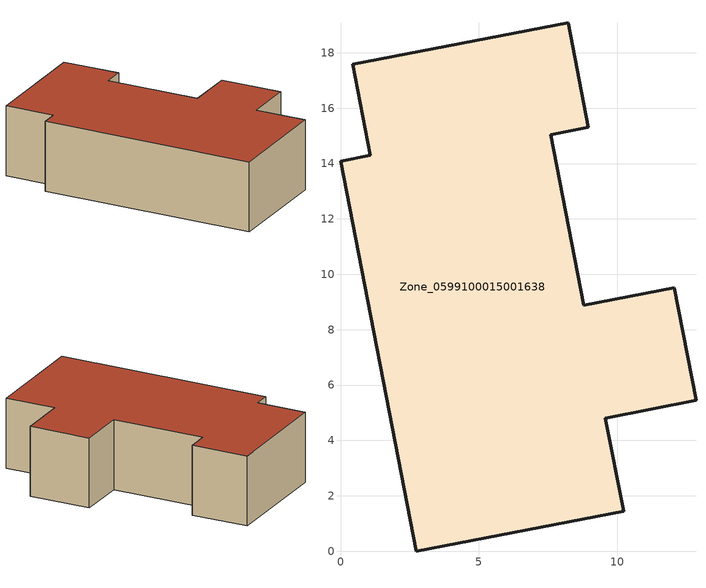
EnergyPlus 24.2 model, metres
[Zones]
Zone_0599100015001638
 floor ground (C_G): 7.59,15.04 8.78,8.89 12.05,9.52 12.84,5.44 9.57,4.81 10.22,1.45 2.73,0 0,14.09 1.08,14.3 0.44,17.58 8.22,19.09 8.95,15.31 z0.71
 wall outside (C_F): 2.73,0 10.22,1.45 9.57,4.81 12.84,5.44 12.05,9.52 8.78,8.89 7.59,15.04 8.95,15.31 8.22,19.09 0.44,17.58 1.08,14.3 0,14.09 2.73,0 z0.71:5.46
 roof outside (C_R): 0.44,17.58 1.08,14.3 0,14.09 2.73,0 10.22,1.45 9.57,4.81 12.84,5.44 12.05,9.52 8.78,8.89 7.59,15.04 8.95,15.31 8.22,19.09 z5.46
[BUILDING]
Pand.0599100015001638: North Axis=0; Terrain=City; Loads Convergence Tolerance Value=0.04; Temperature Convergence Tolerance Value=0.4; Solar Distribution=FullExterior; Maximum Number of Warmup Days=25; Minimum Number of Warmup Days=1
[Site:Location]
Rotterdam.The.Hague.AP_ZH_NLD Design_Conditions: Latitude=51.96; Longitude=4.45; Time Zone=1; Elevation=-4.5
[SITE:GROUNDTEMPERATURE:BUILDINGSURFACE]
18, 18, 18, 18, 18, 18, 18, 18, 18, 18, 18, 18
[MATERIAL] Thermal Absorptance=0.9; Solar Absorptance=0.7; Visible Absorptance=0.7
Name | Roughness | Thickness | Conductivity | Density | Specific Heat
G.D.1965 | MediumSmooth | 0.15 | 1 | 540 | 1210
F.D.1965 | Rough | 0.3 | 0.857143 | 1920 | 840
R.D.1965 | MediumRough | 0.2 | 0.08 | 1500 | 1000
[CONSTRUCTION]
C_G: G.D.1965
C_F: F.D.1965
C_R: R.D.1965
[ZONE]
Zone_0599100015001638: Type=1; Multiplier=1; Ceiling Height=Autocalculate; Volume=Autocalculate; Floor Area=autocalculate; Part of Total Floor Area=Yes
[ZONEINFILTRATION:DESIGNFLOWRATE]
Infil_Zone_0599100015001638: Zone or ZoneList or Space or SpaceList=Zone_0599100015001638; Schedule=AlwaysOn; Design Flow Rate Calculation Method=Flow/Area; Flow Rate per Floor Area=0.0042; Constant Term Coefficient=1; Temperature Term Coefficient=0; Velocity Term Coefficient=0; Velocity Squared Term Coefficient=0
[HVACTEMPLATE:ZONE:IDEALLOADSAIRSYSTEM]
Zone_0599100015001638: Maximum Heating Supply Air Temperature=50; Minimum Cooling Supply Air Temperature=13; Maximum Heating Supply Air Humidity Ratio=0.0156; Minimum Cooling Supply Air Humidity Ratio=0.0077; Heating Limit=NoLimit; Cooling Limit=NoLimit; Dehumidification Control Type=ConstantSensibleHeatRatio; Cooling Sensible Heat Ratio=0.7; Dehumidification Setpoint=60; Humidification Control Type=None; Humidification Setpoint=30; Outdoor Air Method=None; Outdoor Air Flow Rate per Person=0.00944; Outdoor Air Flow Rate per Zone Floor Area=0; Outdoor Air Flow Rate per Zone=0; Demand Controlled Ventilation Type=None; Outdoor Air Economizer Type=NoEconomizer; Heat Recovery Type=None; Sensible Heat Recovery Effectiveness=0.7; Latent Heat Recovery Effectiveness=0.65
[ZONECONTROL:THERMOSTAT]
ThermostatControl_Zone_0599100015001638: Zone or ZoneList=Zone_0599100015001638; Control Type Schedule=DualSetpointControlType; Control 1=Thermostat_Zone_0599100015001638; Temperature Difference Between Cutout And Setpoint=0
[THERMOSTATSETPOINT:DUALSETPOINT]
Thermostat_Zone_0599100015001638: Heating Setpoint Temperature Schedule=HeatingSetpoint_Zone_0599100015001638; Cooling Setpoint Temperature Schedule=CoolingSetpoint_Zone_0599100015001638
[SCHEDULE:COMPACT]
HeatingSetpoint_Zone_0599100015001638: Through: 12/31, For: AllDays, Until: 24:00, 21
CoolingSetpoint_Zone_0599100015001638: Through: 12/31, For: AllDays, Until: 24:00, 24
DualSetpointControlType: Through: 12/31, For: AllDays, Until: 24:00, 4
AlwaysOn: Through: 12/31, For: AllDays, Until: 24:00, 1
